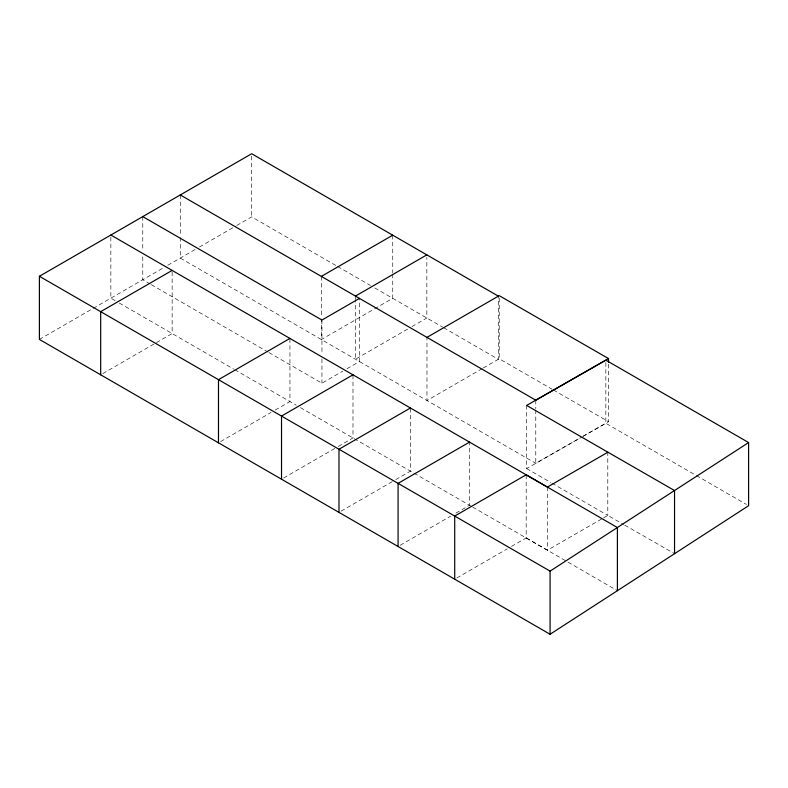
<?xml version="1.0" encoding="UTF-8"?>
<svg xmlns="http://www.w3.org/2000/svg" width="788" height="788" viewBox="0 0 788 788"><rect width="100%" height="100%" fill="white"/><g stroke="black" fill="none" stroke-linecap="round" stroke-linejoin="round"><path stroke-width="0.59" stroke-dasharray="3.94 2.96" d="M39.4 339.421L163.608 267.703M167.775 265.3L195.197 249.471M199.463 247.008L235.681 226.097M236.745 225.486L251.667 216.877L336.525 265.871M102.785 373.591L155.334 343.253M156.379 342.652L172.148 333.551L172.139 270.412M407.662 329.079L355.457 359.22L355.457 300.937M411.917 326.616L426.84 318.007L426.84 257.302M220.581 441.605L271.033 412.479M275.229 410.055L289.945 401.555L289.945 338.416M268.944 352.581L321.947 383.185L342.79 371.158M346.956 368.745L359.456 361.534L359.456 298.396M283.631 478.001L337.225 447.052M338.269 446.451L352.985 437.951L352.985 374.812M482.226 368.607L426.968 400.511L426.968 337.372M483.29 367.986L499.228 358.786L552.29 389.341M341.096 511.176L394.69 480.227M395.743 479.626L410.45 471.125L410.45 407.997M400.176 545.286L450.628 516.16M455.878 513.136L469.54 505.246L469.54 442.107M456.813 577.988L507.255 548.862M511.461 546.439L526.177 537.938L526.177 474.8M472.692 507.058L547.404 550.221L602.495 518.465M603.559 517.854L607.794 515.411L623.682 524.532M180.285 237.444L180.285 258.08L535.781 463.334L579.013 438.611M583.228 436.197L608.543 421.728L608.543 363.445M526.64 405.426L526.64 468.565L581.554 437.173M582.618 436.562L605.844 423.284L695.331 474.947M624.746 525.133L674.548 553.698M553.353 389.952L608.543 421.728M337.589 266.482L370.468 285.463M374.714 287.916L442.61 327.119M443.664 327.719L498.351 359.298L498.351 296.16M696.395 475.568L746.472 504.468M526.64 468.565L550.881 482.551M551.935 483.162L607.794 515.411L607.794 452.273M150.203 284.025L142.776 279.74L142.776 255.45M151.257 284.635L267.881 351.97M115.117 300.632L110.852 298.169L110.852 235.031M119.303 303.045L233.701 369.089M234.755 369.7L296.249 405.199M300.386 407.593L471.805 506.566M526.177 537.938L617.398 590.695M605.844 362.579L605.844 423.284M547.404 487.082L547.404 550.221M535.781 400.196L535.781 408.696M535.781 409.908L535.781 463.334M499.228 298.081L499.228 358.786M392.749 235.188L392.749 272.825M392.749 274.047L392.749 298.327L321.366 339.539L321.366 318.894M355.457 296.081L355.457 299.726M321.947 320.046L321.947 354.048M321.947 358.904L321.947 383.185M321.366 276.401L321.366 317.682M251.667 156.162L251.667 216.877M180.285 194.951L180.285 236.233M142.776 216.602L142.776 250.594"/><path stroke-width="1.18" d="M550.083 634.261L550.083 571.123L748.6 442.56L605.844 360.146L526.64 405.426L674.548 490.56L674.548 553.698L550.083 634.261L39.4 339.421L39.4 276.283L251.667 153.739L498.351 296.16M674.548 553.698L748.6 505.699L748.6 442.56M172.148 270.412L100.687 311.664L100.687 374.802M321.366 276.401L392.749 235.188M355.457 296.081L426.84 254.869M289.945 338.416L218.483 379.678L218.483 442.817M359.456 298.396L321.947 320.046L142.776 216.602M352.985 374.812L281.523 416.074L281.523 479.212M426.968 337.372L499.228 295.648L608.543 358.589L608.543 362.234M410.45 407.987L338.988 449.249L338.988 512.387M469.54 442.107L398.078 483.369L398.078 546.498M607.794 452.273L547.404 487.082L110.852 235.031M608.543 358.589L535.781 400.196L180.285 194.951M39.4 276.283L550.083 571.123M617.398 590.695L617.398 527.556L526.177 474.8L454.715 516.061L454.715 579.2"/></g></svg>
